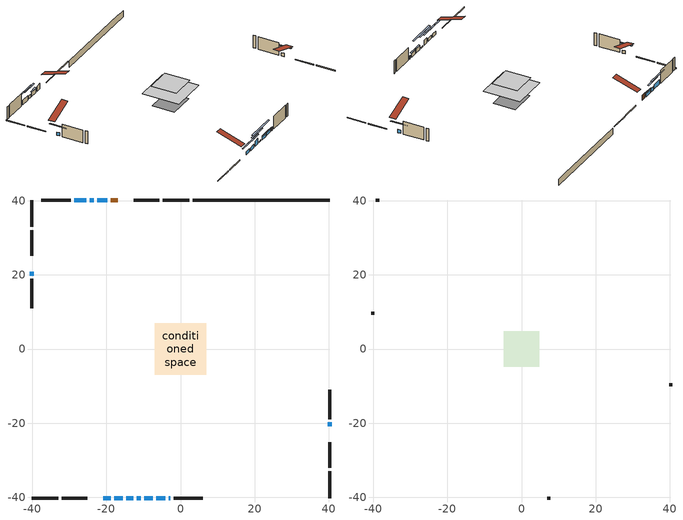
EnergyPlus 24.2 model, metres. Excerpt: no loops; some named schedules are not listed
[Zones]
conditioned space
 floor adiabatic (AdiabaticFloorConstruction): -6.89,-6.89 -6.89,6.89 6.89,6.89 6.89,-6.89 z3.05
 floor foundation (Slab1 construction): -4.98,-4.24 -4.98,4.24 4.98,4.24 4.98,-4.24 z-1.83
 wall outside (RimJoist1 construction): 2.36,40.17 -4.82,40.17 / -40.17,-40.17 -32.99,-40.17 / -40.17,40.17 -40.17,32.99 / 40.17,-40.17 40.17,-32.99 z0.61:0.91
 wall outside (RimJoist2 construction): -5.75,40.17 -12.67,40.17 / -32.06,-40.17 -25.14,-40.17 / -40.17,32.06 -40.17,25.14 / 40.17,-32.06 40.17,-25.14 z0.61:0.91
 wall outside (AdiabaticWallConstruction 1): -16.96,40.17 -18.81,40.17 z0.61:2.64
 wall outside (AdiabaticWallConstruction): -19.73,40.17 -22.4,40.17 z0.61:2.17; -23.33,40.17 -24.42,40.17 z0.61:1.88; -40.17,20.85 -40.17,19.81 / 40.17,-20.85 40.17,-19.81 z0.61:1.82; -20.85,-40.17 -18.75,-40.17 / -17.82,-40.17 -15.59,-40.17 z0.61:1.84; -14.66,-40.17 -12.7,-40.17 z0.61:2.64; -11.77,-40.17 -10.65,-40.17 z0.61:0.95; -9.72,-40.17 -7.49,-40.17 / -6.56,-40.17 -4.14,-40.17 z0.61:2.02; -3.21,-40.17 -2.77,-40.17 z0.61:1.83; -25.34,40.17 -28.7,40.17 z0.61:2.29
 wall outside (Wall1 construction): -29.63,40.17 -37.48,40.17 / -1.84,-40.17 6.02,-40.17 / -40.17,18.88 -40.17,11.03 / 40.17,-18.88 40.17,-11.03 z0.61:5.49
 wall foundation (FoundationWall1 construction): 3.29,40.17,-1.83 3.29,40.17,0.61 36.48,40.17,0.61 36.48,40.17,0.51 40.17,40.17,0.51 40.17,40.17,-1.83
 window (WindowConstruction): -19.73,40.17 -22.4,40.17 z0.61:2.16
 window (WindowConstruction 5): -23.33,40.17 -24.42,40.17 z0.61:1.88
 window (WindowConstruction 6): -40.17,20.85 -40.17,19.81 z0.61:1.82
 window (WindowConstruction 7): -20.85,-40.17 -18.75,-40.17 z0.61:1.84
 window (WindowConstruction 8): -17.82,-40.17 -15.59,-40.17 z0.61:1.84
 window (WindowConstruction 9): -14.66,-40.17 -12.7,-40.17 z0.61:2.64
 window (WindowConstruction 11): -11.77,-40.17 -10.65,-40.17 z0.61:0.95
 window (WindowConstruction 1): -9.72,-40.17 -7.49,-40.17 z0.61:2.02
 window (WindowConstruction 2): -6.56,-40.17 -4.14,-40.17 z0.61:2.02
 window (WindowConstruction 10): -3.21,-40.17 -2.77,-40.17 z0.61:1.83
 window (WindowConstruction 3): 40.17,-20.85 40.17,-19.81 z0.61:1.82
 window (WindowConstruction 4): -25.34,40.17 -28.7,40.17 z0.61:2.29
 door (Door): -16.96,40.17 -18.8,40.17 z0.61:2.64
 ceiling adiabatic (AdiabaticFloorConstruction): 6.89,-6.89 6.89,6.89 -6.89,6.89 -6.89,-6.89 z3.05
attic - vented
 floor to conditioned space (Floor1 construction Reversed): -4.75,-4.75 -4.75,4.75 4.75,4.75 4.75,-4.75 z5.49
 wall outside (Wall3 construction): -38.41,40.17 -39.24,40.17 / 6.94,-40.17 7.77,-40.17 / -40.17,10.1 -40.17,9.27 / 40.17,-10.1 40.17,-9.27 z0.61:5.49
 roof outside (Roof1 construction): -16.03,40.17,5.49 -16.03,30.92,8.57 -13.6,30.92,8.57 -13.6,40.17,5.49; -21.78,-40.17,5.49 -21.78,-30.92,8.57 -24.21,-30.92,8.57 -24.21,-40.17,5.49; -40.17,21.78,5.49 -30.92,21.78,8.57 -30.92,24.21,8.57 -40.17,24.21,5.49; 40.17,-21.78,5.49 30.92,-21.78,8.57 30.92,-24.21,8.57 40.17,-24.21,5.49
shading: -22.6,40.17 -19.53,40.17 -19.53,40.58 -22.6,40.58 z2.37; -27.06,40.17 -20.69,40.17 -20.69,40.58 -27.06,40.58 z4.52; -40.17,17.17 -40.17,23.49 -40.58,23.49 -40.58,17.17 z4.46; -16.11,-40.17 -23.49,-40.17 -23.49,-40.58 -16.11,-40.58 z4.47; -12.95,-40.17 -20.46,-40.17 -20.46,-40.58 -12.95,-40.58 z4.47; -10.06,-40.17 -17.3,-40.17 -17.3,-40.58 -10.06,-40.58 z5.28; -5.57,-40.17 -16.85,-40.17 -16.85,-40.58 -5.57,-40.58 z6.03; -7.29,-40.17 -9.92,-40.17 -9.92,-40.58 -7.29,-40.58 z2.23; -3.94,-40.17 -6.76,-40.17 -6.76,-40.58 -3.94,-40.58 z2.23; 40.17,-17.17 40.17,-23.49 40.58,-23.49 40.58,-17.17 z4.46; -31.34,40.17 -22.7,40.17 -22.7,40.58 -31.34,40.58 z4.93
[Building]
Building 1: Terrain=Suburbs
[Site:Location]
Ottawa Intl AP_ON: Latitude {deg}=45.32; Longitude {deg}=-75.67; Time Zone {hr}=-5; Elevation {m}=115; Keep Site Location Information=Yes
[Site:GroundTemperature:Shallow]
1.18808, -1.19398, -1.38475, -0.254337, 4.28362, 8.80044, 12.7163, 15.1969, 15.4076, 13.3901, 9.57408, 5.19582
[Site:WaterMainsTemperature]
Calculation Method=Schedule; Temperature Schedule=mains temperature schedule
[Material] Roughness=Rough; Thermal Absorptance=0.9
Name | Thickness {m} | Conductivity {W/m-K} | Density {kg/m3} | Specific Heat {J/kg-K} | Solar Absorptance | Visible Absorptance
asphalt or fiberglass shingles | 0.00635 | 0.162714 | 1121.4 | 1465.45 | 0.84 | 0.84
ceiling loosefill ins | 0.254 | 0.0480833 | 16.02 | 1046.75 | 0.7 | 0.7
ceiling stud and cavity | 0.1397 | 0.116501 | 65.682 | 1177.47 | 0.7 | 0.7
concrete 4.0 in. | 0.1016 | 1.803125 | 2242.8 | 837.4 | 0.7 | 0.7
concrete 8.0 in. | 0.2032 | 1.803125 | 2242.8 | 837.4 | 0.7 | 0.7
door material | 0.04445 | 0.053851 | 512.64 | 1214.23 | 0.7 | 0.7
exterior vertical ins | 0.0460229 | 0.029427 | 32.04 | 1214.23 | 0.7 | 0.7
floor covering | 0.0127 | 0.0433444 | 54.468 | 1339.84 | 0.6 | 0.6
floor rigid ins; wall rigid ins 1 | 0.512978 | 0.029427 | 32.04 | 1214.23 | 0.7 | 0.7
floor stud and cavity | 0.1397 | 1.75129 | 37.0049 | 1207.88 | 0.7 | 0.7
furniture material conditioned space 1 | 0.1524 | 0.115458 | 640.8 | 1214.23 | 0.6 | 0.6
gypsum board | 0.0127 | 0.160291 | 801 | 837.4 | 0.6 | 0.6
gypsum board 1 | 0.0127 | 0.160291 | 801 | 837.4 | 0.7 | 0.7
osb sheathing 0.5 in. | 0.0127 | 0.115458 | 512.64 | 1214.23 | 0.7 | 0.7
osb sheathing 0.75 in. | 0.01905 | 0.115458 | 512.64 | 1214.23 | 0.7 | 0.7
osb sheathing 2.0 in. | 0.0508 | 0.115458 | 512.64 | 1214.23 | 0.7 | 0.7
rim joist rigid ins; wall rigid ins | 0.051816 | 0.029427 | 32.04 | 1214.23 | 0.7 | 0.7
rim joist stud and cavity | 0.0508 | 0.0451784 | 125.044 | 1163.47 | 0.6 | 0.6
rim joist stud and cavity 1 | 0.0508 | 0.0402607 | 125.044 | 1163.47 | 0.6 | 0.6
wall stud and cavity | 0.1397 | 0.163249 | 139.0536 | 1170.24 | 0.7 | 0.7
wall stud and cavity 1 | 0.0889 | 6.1454 | 50.32683 | 1063.81 | 0.6 | 0.6
wall stud and cavity 2 | 0.0889 | 0.380278 | 52.3479 | 1209.89 | 0.7 | 0.7
wall stud and cavity 3 | 0.0889 | 0.391764 | 83.0341 | 1211.67 | 0.7 | 0.7
wood siding | 0.0254 | 0.102417 | 544.68 | 1172.36 | 0.4 | 0.4
wood siding 1 | 0.00254 | 0.102417 | 544.68 | 1172.36 | 0.4 | 0.4
wood siding 2; wood siding 3; wood siding 4 | 0.0254 | 0.102417 | 544.68 | 1172.36 | 0.7 | 0.7
[WindowMaterial:SimpleGlazingSystem]
Name | U-Factor {W/m2-K} | Solar Heat Gain Coefficient
WindowMaterial | 2.906 | 0.68
WindowMaterial 1 | 2.89067 | 0.69
WindowMaterial 10 | 3.04284 | 0.55
WindowMaterial 2 | 2.91452 | 0.67
WindowMaterial 3 | 2.92871 | 0.66
WindowMaterial 4 | 2.89351 | 0.69
WindowMaterial 5 | 2.9236 | 0.66
WindowMaterial 6 | 2.92814 | 0.66
WindowMaterial 7 | 2.898619 | 0.69
WindowMaterial 8 | 2.88102 | 0.7
WindowMaterial 9 | 3.1229 | 0.54
[Construction]
AdiabaticFloorConstruction: floor stud and cavity, floor rigid ins, osb sheathing 0.75 in., floor covering
AdiabaticWallConstruction: wood siding 3, wall rigid ins 1, wall stud and cavity 2, gypsum board
AdiabaticWallConstruction 1: wood siding 4, wall rigid ins 1, wall stud and cavity 2, gypsum board
Door: door material
Floor1 construction Reversed: gypsum board, ceiling stud and cavity, ceiling loosefill ins
FoundationWall1 construction: concrete 8.0 in., gypsum board 1
furniture construction conditioned space 1: furniture material conditioned space 1
PartitionWallConstruction: gypsum board, wall stud and cavity 3, gypsum board
RimJoist1 construction: wood siding 2, osb sheathing 2.0 in., rim joist stud and cavity
RimJoist2 construction: wood siding 2, rim joist rigid ins, osb sheathing 2.0 in., rim joist stud and cavity 1
Roof1 construction: asphalt or fiberglass shingles
Slab1 construction: concrete 4.0 in.
Wall1 construction: wood siding, wall rigid ins, osb sheathing 0.5 in., wall stud and cavity, gypsum board
Wall3 construction: wood siding 1, wall stud and cavity 1
WindowConstruction: WindowMaterial
WindowConstruction 1: WindowMaterial 1
WindowConstruction 10: WindowMaterial 9
WindowConstruction 11: WindowMaterial 10
WindowConstruction 2: WindowMaterial 2
WindowConstruction 3; WindowConstruction 6: WindowMaterial 3
WindowConstruction 4: WindowMaterial 4
WindowConstruction 5: WindowMaterial 5
WindowConstruction 7: WindowMaterial 6
WindowConstruction 8: WindowMaterial 7
WindowConstruction 9: WindowMaterial 8
[Zone] Multiplier=1; Part of Total Floor Area=Yes
Name | Volume {m3}
attic - vented | 45.09
conditioned space | 685.5
[Space]
Name | Zone | Volume {m3}
attic - vented 1 | attic - vented | 45.09
conditioned space 1 | conditioned space | 685.5
[ZoneInfiltration:EffectiveLeakageArea]
infil attic - vented 1: Zone or Space=attic - vented 1; Schedule=Always On Discrete; Effective Air Leakage Area {cm2}=3794.53; Stack Coefficient=0.000553449; Wind Coefficient=1.58949e-05
[ZoneMixing]
whole house fan mix: Zone or Space=attic - vented; Schedule=Always On Continuous; Design Flow Rate Calculation Method=Flow/Zone; Design Flow Rate {m3/s}=0; Source Zone or Space=conditioned space
[SurfaceProperty:ExposedFoundationPerimeter]
Slab1: Exposed Perimeter Calculation Method=TotalExposedPerimeter; Total Exposed Perimeter {m}=36.88
[InternalMass] Zone or ZoneList=conditioned space; Space or SpaceList=conditioned space 1
Name | Construction | Surface Area {m2}
furniture mass conditioned space 1 | furniture construction conditioned space 1 | 109.7
partition wall mass | PartitionWallConstruction | 274.25
[Lights]
interior lighting: Zone or ZoneList or Space or SpaceList=conditioned space 1; Schedule=interior lighting schedule; Design Level Calculation Method=LightingLevel; Lighting Level {W}=343.2; Return Air Fraction=0; Fraction Radiant=0.6; Fraction Visible=0.2; Fraction Replaceable=1
[People]
occupants: Zone or ZoneList or Space or SpaceList=conditioned space 1; Number of People Schedule=occupants schedule; Number of People Calculation Method=People; Number of People=3; Fraction Radiant=0.314171; Sensible Heat Fraction=0.56303; Activity Level Schedule=occupants activity schedule; Carbon Dioxide Generation Rate {m3/s-W}=0; Enable ASHRAE 55 Comfort Warnings=No; Mean Radiant Temperature Calculation Type=EnclosureAveraged
[ElectricEquipment] Zone or ZoneList or Space or SpaceList=conditioned space 1; Design Level Calculation Method=EquipmentLevel
Name | Schedule | Design Level {W} | Fraction Latent | Fraction Radiant | Fraction Lost
clothes dryer | clothes dryer schedule | 140.772 | 0.015 | 0.081 | 0.85
clothes washer | clothes washer schedule | 32.1985 | 0.03 | 0.162 | 0.7
cooking range | cooking range schedule | 215.147 | 0.08 | 0.432 | 0.2
dishwasher | dishwasher schedule | 66.8632 | 0.3 | 0.18 | 0.4
fridge | fridge schedule | 72.9452 | 0 | 0.6 | 0
mech vent house fan | mech vent house fan schedule | 125 | 0 | 0 | 0.5
mech vent house fan cfis | mech vent house fan cfis schedule | 0 | 0 | 0 | 0
misc plug loads | misc plug loads schedule | 494.7 | 0.045 | 0.513 | 0.1
whole house fan | Always On Discrete | 0 | 0 | 0 | 1
[OtherEquipment] Zone or ZoneList or Space or SpaceList=conditioned space 1; Design Level Calculation Method=EquipmentLevel
Name | Fuel Type | Schedule | Design Level {W} | Fraction Latent | Fraction Radiant | Fraction Lost
clothes dryer 1 | Electricity | clothes dryer schedule | 0 | 0.015 | 0.081 | 0.85
cooking range 1 | Electricity | cooking range schedule | 0 | 0.08 | 0.432 | 0.2
general water use latent | None | general water use schedule | 62.594 | 1 | 0 | 0
general water use sensible | None | general water use schedule | -61.6891 | 0 | 0.6 | 0
mech vent house fan latent load | None | Always On Discrete | 0 | 1 | 0 | 0
mech vent house fan sensible load | None | Always On Discrete | 0 | 0 | 0 | 0
water heater energy adjustment1 | Electricity | Always On Discrete | 0.01 | 0 | 0 | 1
[ZoneInfiltration:DesignFlowRate] Zone or ZoneList or Space or SpaceList=conditioned space 1; Schedule=Always On Discrete; Design Flow Rate Calculation Method=Flow/Zone; Design Flow Rate {m3/s}=0
infil flow; natural vent flow; whole house fan flow
[AvailabilityManager:Scheduled]
central ac and furnace airloop Availability Manager: Schedule=Always On Discrete
[Foundation:Kiva]
Foundation Kiva 1: Initial Indoor Air Temperature {C}=21; Wall Height Above Grade {m}=0.609996; Wall Depth Below Slab {m}=0.2032; Custom Block Material Name 1=exterior vertical ins; Custom Block Depth 1 {m}=2.43998; Custom Block X Position 1 {m}=0.2159; Custom Block Z Position 1 {m}=0
[Foundation:Kiva:Settings]
Soil Conductivity {W/m-K}=0.849921; Soil Density {kg/m3}=1842.3; Soil Specific Heat {J/kg-K}=418.7; Ground Solar Absorptivity=0.9; Ground Thermal Absorptivity=0.9; Ground Surface Roughness {m}=0.03; Far-Field Width {m}=40; Deep-Ground Boundary Condition=ZeroFlux; Deep-Ground Depth {m}=40; Minimum Cell Dimension {m}=0.2; Maximum Cell Growth Coefficient=3; Simulation Timestep=Timestep
[Exterior:Lights]
exterior lighting: Schedule=exterior lighting schedule; Design Level {W}=75.6
[EnergyManagementSystem:GlobalVariable]
central_ac_and_furnace_airloop_Fan_RTF
infil_program_Qfan
infil_program_Qinf
natural_vent_program_Qnv
natural_vent_program_Qwhf
[EnergyManagementSystem:Sensor]
Name | Output:Variable or Output:Meter Index Key | Output:Variable or Output:Meter
airflow_gain | infil flow | Infiltration Sensible Heat Gain Energy
airflow_gain_1 | natural vent flow | Infiltration Sensible Heat Gain Energy
airflow_gain_2 | whole house fan flow | Infiltration Sensible Heat Gain Energy
airflow_loss | infil flow | Infiltration Sensible Heat Loss Energy
airflow_loss_1 | natural vent flow | Infiltration Sensible Heat Loss Energy
airflow_loss_2 | whole house fan flow | Infiltration Sensible Heat Loss Energy
clg_load_cond |  | Cooling:EnergyTransfer:Zone:CONDITIONED SPACE
clg_sp_s; clg_sp_s_1 | cooling setpoint | Schedule Value
clothes_dryer_exhaust_0_sch_s | clothes dryer exhaust 0 schedule | Schedule Value
cool_season | cooling season schedule | Schedule Value
htg_load_cond |  | Heating:EnergyTransfer:Zone:CONDITIONED SPACE
htg_sp_s; htg_sp_s_1 | heating setpoint | Schedule Value
ig_ee_conv | clothes dryer | Electric Equipment Convective Heating Energy
ig_ee_conv_2 | cooking range | Electric Equipment Convective Heating Energy
ig_ee_conv_4 | fridge | Electric Equipment Convective Heating Energy
ig_ee_conv_5 | misc plug loads | Electric Equipment Convective Heating Energy
ig_ee_conv_6 | whole house fan | Electric Equipment Convective Heating Energy
ig_ee_rad | clothes dryer | Electric Equipment Radiant Heating Energy
ig_ee_rad_2 | cooking range | Electric Equipment Radiant Heating Energy
ig_ee_rad_4 | fridge | Electric Equipment Radiant Heating Energy
ig_ee_rad_5 | misc plug loads | Electric Equipment Radiant Heating Energy
ig_ee_rad_6 | whole house fan | Electric Equipment Radiant Heating Energy
ig_lgt_conv | interior lighting | Lights Convective Heating Energy
ig_lgt_rad | interior lighting | Lights Radiant Heating Energy
ig_lgt_vis | interior lighting | Lights Visible Radiation Heating Energy
ig_oe_conv | clothes dryer 1 | Other Equipment Convective Heating Energy
ig_oe_conv_1 | cooking range 1 | Other Equipment Convective Heating Energy
ig_oe_conv_2 | general water use latent | Other Equipment Convective Heating Energy
ig_oe_conv_3 | general water use sensible | Other Equipment Convective Heating Energy
ig_oe_conv_4 | water heater energy adjustment1 | Other Equipment Convective Heating Energy
ig_oe_rad | clothes dryer 1 | Other Equipment Radiant Heating Energy
ig_oe_rad_1 | cooking range 1 | Other Equipment Radiant Heating Energy
ig_oe_rad_2 | general water use latent | Other Equipment Radiant Heating Energy
ig_oe_rad_3 | general water use sensible | Other Equipment Radiant Heating Energy
ig_oe_rad_4 | water heater energy adjustment1 | Other Equipment Radiant Heating Energy
ig_ppl_conv | occupants | People Convective Heating Energy
ig_ppl_rad | occupants | People Radiant Heating Energy
im_conv | furniture mass conditioned space 1 | Surface Inside Face Convection Heat Gain Energy
im_conv_1 | partition wall mass | Surface Inside Face Convection Heat Gain Energy
im_ig | furniture mass conditioned space 1 | Surface Inside Face Internal Gains Radiation Heat Gain Energy
im_ig_1 | partition wall mass | Surface Inside Face Internal Gains Radiation Heat Gain Energy
im_lgt | furniture mass conditioned space 1 | Surface Inside Face Lights Radiation Heat Gain Energy
im_lgt_1 | partition wall mass | Surface Inside Face Lights Radiation Heat Gain Energy
im_sol | furniture mass conditioned space 1 | Surface Inside Face Solar Radiation Heat Gain Energy
im_sol_1 | partition wall mass | Surface Inside Face Solar Radiation Heat Gain Energy
im_surf | furniture mass conditioned space 1 | Surface Inside Face Net Surface Thermal Radiation Heat Gain Energy
im_surf_1 | partition wall mass | Surface Inside Face Net Surface Thermal Radiation Heat Gain Energy
mv_conv | mech vent house fan | Electric Equipment Convective Heating Energy
mv_conv_1 | mech vent house fan cfis | Electric Equipment Convective Heating Energy
mv_conv_2 | mech vent house fan latent load | Other Equipment Convective Heating Energy
mv_conv_3 | mech vent house fan sensible load | Other Equipment Convective Heating Energy
mv_rad | mech vent house fan | Electric Equipment Radiant Heating Energy
mv_rad_1 | mech vent house fan cfis | Electric Equipment Radiant Heating Energy
mv_rad_2 | mech vent house fan latent load | Other Equipment Radiant Heating Energy
mv_rad_3 | mech vent house fan sensible load | Other Equipment Radiant Heating Energy
natural_vent_s | natural vent schedule | Schedule Value
out_pb_s |  | Site Outdoor Air Barometric Pressure
out_wt_s |  | Site Outdoor Air Humidity Ratio
site_vw_s |  | Site Wind Speed
ss_back_out | Window1 | Surface Window Shortwave from Zone Back Out Window Heat Transfer Rate
ss_back_out_1 | Window10 | Surface Window Shortwave from Zone Back Out Window Heat Transfer Rate
ss_back_out_10 | Window7 | Surface Window Shortwave from Zone Back Out Window Heat Transfer Rate
ss_back_out_11 | Window8 | Surface Window Shortwave from Zone Back Out Window Heat Transfer Rate
ss_back_out_2 | Window11 | Surface Window Shortwave from Zone Back Out Window Heat Transfer Rate
ss_back_out_3 | Window12 | Surface Window Shortwave from Zone Back Out Window Heat Transfer Rate
ss_back_out_4 | Window13 | Surface Window Shortwave from Zone Back Out Window Heat Transfer Rate
ss_back_out_5 | Window14 | Surface Window Shortwave from Zone Back Out Window Heat Transfer Rate
ss_back_out_6 | Window16 | Surface Window Shortwave from Zone Back Out Window Heat Transfer Rate
ss_back_out_7 | Window3 | Surface Window Shortwave from Zone Back Out Window Heat Transfer Rate
ss_back_out_8 | Window4 | Surface Window Shortwave from Zone Back Out Window Heat Transfer Rate
ss_back_out_9 | Window6 | Surface Window Shortwave from Zone Back Out Window Heat Transfer Rate
ss_conv | Door1 | Surface Inside Face Convection Heat Gain Energy
ss_conv_1 | Window1 | Surface Inside Face Convection Heat Gain Energy
ss_conv_10 | Window6 | Surface Inside Face Convection Heat Gain Energy
ss_conv_11 | Window7 | Surface Inside Face Convection Heat Gain Energy
ss_conv_12 | Window8 | Surface Inside Face Convection Heat Gain Energy
ss_conv_2 | Window10 | Surface Inside Face Convection Heat Gain Energy
ss_conv_3 | Window11 | Surface Inside Face Convection Heat Gain Energy
ss_conv_4 | Window12 | Surface Inside Face Convection Heat Gain Energy
ss_conv_5 | Window13 | Surface Inside Face Convection Heat Gain Energy
ss_conv_6 | Window14 | Surface Inside Face Convection Heat Gain Energy
ss_conv_7 | Window16 | Surface Inside Face Convection Heat Gain Energy
ss_conv_8 | Window3 | Surface Inside Face Convection Heat Gain Energy
ss_conv_9 | Window4 | Surface Inside Face Convection Heat Gain Energy
ss_ig | Door1 | Surface Inside Face Internal Gains Radiation Heat Gain Energy
ss_ig_1 | Window1 | Surface Inside Face Internal Gains Radiation Heat Gain Energy
ss_ig_10 | Window6 | Surface Inside Face Internal Gains Radiation Heat Gain Energy
ss_ig_11 | Window7 | Surface Inside Face Internal Gains Radiation Heat Gain Energy
ss_ig_12 | Window8 | Surface Inside Face Internal Gains Radiation Heat Gain Energy
ss_ig_2 | Window10 | Surface Inside Face Internal Gains Radiation Heat Gain Energy
ss_ig_3 | Window11 | Surface Inside Face Internal Gains Radiation Heat Gain Energy
ss_ig_4 | Window12 | Surface Inside Face Internal Gains Radiation Heat Gain Energy
ss_ig_5 | Window13 | Surface Inside Face Internal Gains Radiation Heat Gain Energy
ss_ig_6 | Window14 | Surface Inside Face Internal Gains Radiation Heat Gain Energy
ss_ig_7 | Window16 | Surface Inside Face Internal Gains Radiation Heat Gain Energy
ss_ig_8 | Window3 | Surface Inside Face Internal Gains Radiation Heat Gain Energy
ss_ig_9 | Window4 | Surface Inside Face Internal Gains Radiation Heat Gain Energy
ss_lgt | Door1 | Surface Inside Face Lights Radiation Heat Gain Energy
ss_sol | Door1 | Surface Inside Face Solar Radiation Heat Gain Energy
ss_surf | Door1 | Surface Inside Face Net Surface Thermal Radiation Heat Gain Energy
ss_surf_1 | Window1 | Surface Inside Face Net Surface Thermal Radiation Heat Gain Energy
ss_surf_10 | Window6 | Surface Inside Face Net Surface Thermal Radiation Heat Gain Energy
ss_surf_11 | Window7 | Surface Inside Face Net Surface Thermal Radiation Heat Gain Energy
ss_surf_12 | Window8 | Surface Inside Face Net Surface Thermal Radiation Heat Gain Energy
ss_surf_2 | Window10 | Surface Inside Face Net Surface Thermal Radiation Heat Gain Energy
ss_surf_3 | Window11 | Surface Inside Face Net Surface Thermal Radiation Heat Gain Energy
ss_surf_4 | Window12 | Surface Inside Face Net Surface Thermal Radiation Heat Gain Energy
ss_surf_5 | Window13 | Surface Inside Face Net Surface Thermal Radiation Heat Gain Energy
ss_surf_6 | Window14 | Surface Inside Face Net Surface Thermal Radiation Heat Gain Energy
ss_surf_7 | Window16 | Surface Inside Face Net Surface Thermal Radiation Heat Gain Energy
ss_surf_8 | Window3 | Surface Inside Face Net Surface Thermal Radiation Heat Gain Energy
ss_surf_9 | Window4 | Surface Inside Face Net Surface Thermal Radiation Heat Gain Energy
ss_trans_in | Window1 | Surface Window Transmitted Solar Radiation Rate
ss_trans_in_1 | Window10 | Surface Window Transmitted Solar Radiation Rate
ss_trans_in_10 | Window7 | Surface Window Transmitted Solar Radiation Rate
ss_trans_in_11 | Window8 | Surface Window Transmitted Solar Radiation Rate
ss_trans_in_2 | Window11 | Surface Window Transmitted Solar Radiation Rate
ss_trans_in_3 | Window12 | Surface Window Transmitted Solar Radiation Rate
ss_trans_in_4 | Window13 | Surface Window Transmitted Solar Radiation Rate
ss_trans_in_5 | Window14 | Surface Window Transmitted Solar Radiation Rate
ss_trans_in_6 | Window16 | Surface Window Transmitted Solar Radiation Rate
ss_trans_in_7 | Window3 | Surface Window Transmitted Solar Radiation Rate
ss_trans_in_8 | Window4 | Surface Window Transmitted Solar Radiation Rate
ss_trans_in_9 | Window6 | Surface Window Transmitted Solar Radiation Rate
ss_trans_out | Window1 | Surface Inside Face Initial Transmitted Diffuse Transmitted Out Window Solar Radiation Rate
ss_trans_out_1 | Window10 | Surface Inside Face Initial Transmitted Diffuse Transmitted Out Window Solar Radiation Rate
ss_trans_out_10 | Window7 | Surface Inside Face Initial Transmitted Diffuse Transmitted Out Window Solar Radiation Rate
ss_trans_out_11 | Window8 | Surface Inside Face Initial Transmitted Diffuse Transmitted Out Window Solar Radiation Rate
ss_trans_out_2 | Window11 | Surface Inside Face Initial Transmitted Diffuse Transmitted Out Window Solar Radiation Rate
ss_trans_out_3 | Window12 | Surface Inside Face Initial Transmitted Diffuse Transmitted Out Window Solar Radiation Rate
ss_trans_out_4 | Window13 | Surface Inside Face Initial Transmitted Diffuse Transmitted Out Window Solar Radiation Rate
ss_trans_out_5 | Window14 | Surface Inside Face Initial Transmitted Diffuse Transmitted Out Window Solar Radiation Rate
ss_trans_out_6 | Window16 | Surface Inside Face Initial Transmitted Diffuse Transmitted Out Window Solar Radiation Rate
ss_trans_out_7 | Window3 | Surface Inside Face Initial Transmitted Diffuse Transmitted Out Window Solar Radiation Rate
ss_trans_out_8 | Window4 | Surface Inside Face Initial Transmitted Diffuse Transmitted Out Window Solar Radiation Rate
ss_trans_out_9 | Window6 | Surface Inside Face Initial Transmitted Diffuse Transmitted Out Window Solar Radiation Rate
s_conv | Floor1 | Surface Inside Face Convection Heat Gain Energy
s_conv_1 | FoundationWall1 | Surface Inside Face Convection Heat Gain Energy
s_conv_10 | RimJoist2:270 | Surface Inside Face Convection Heat Gain Energy
s_conv_11 | RimJoist2:90 | Surface Inside Face Convection Heat Gain Energy
s_conv_12 | Slab1 | Surface Inside Face Convection Heat Gain Energy
s_conv_13 | Wall1:0 | Surface Inside Face Convection Heat Gain Energy
s_conv_14 | Wall1:180 | Surface Inside Face Convection Heat Gain Energy
s_conv_15 | Wall1:270 | Surface Inside Face Convection Heat Gain Energy
s_conv_16 | Wall1:90 | Surface Inside Face Convection Heat Gain Energy
s_conv_2 | inferred conditioned ceiling | Surface Inside Face Convection Heat Gain Energy
s_conv_3 | inferred conditioned floor | Surface Inside Face Convection Heat Gain Energy
s_conv_4 | RimJoist1:0 | Surface Inside Face Convection Heat Gain Energy
s_conv_5 | RimJoist1:180 | Surface Inside Face Convection Heat Gain Energy
s_conv_6 | RimJoist1:270 | Surface Inside Face Convection Heat Gain Energy
s_conv_7 | RimJoist1:90 | Surface Inside Face Convection Heat Gain Energy
s_conv_8 | RimJoist2:0 | Surface Inside Face Convection Heat Gain Energy
s_conv_9 | RimJoist2:180 | Surface Inside Face Convection Heat Gain Energy
